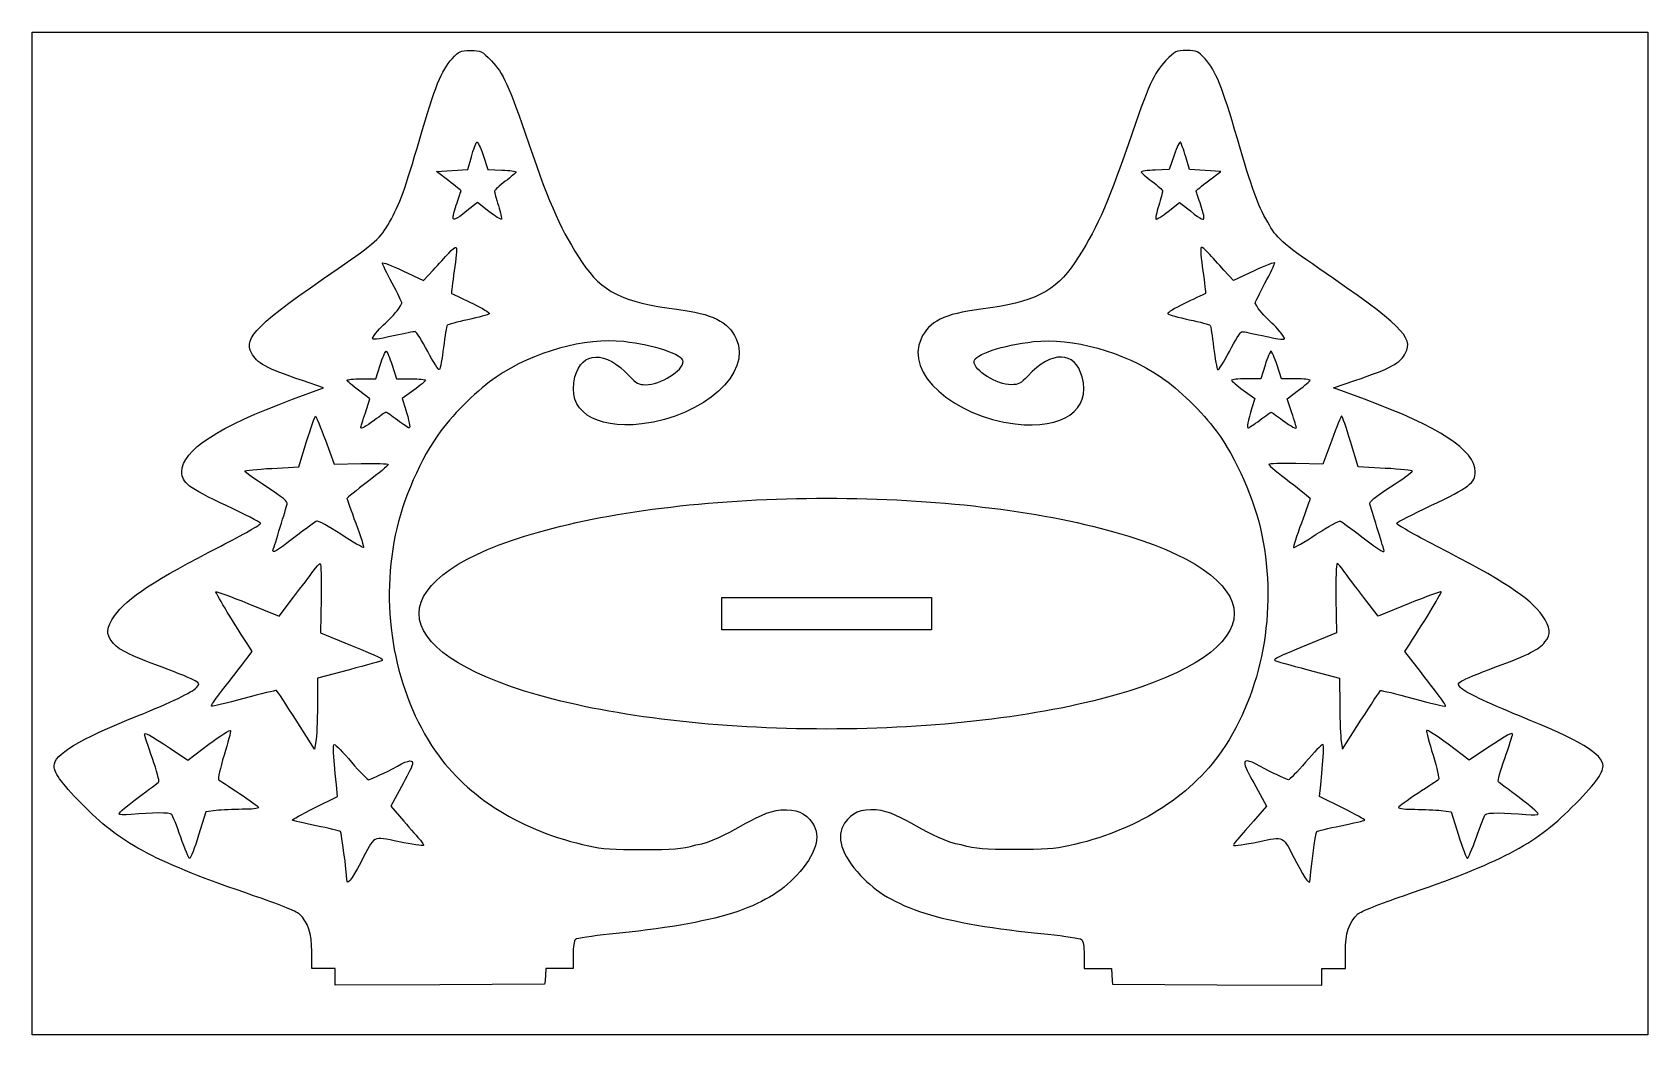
# Model space of a CAD drawing. Extents: x 10 to 300, y 10 to 190.
import ezdxf

# ---------------------------------------------------------------- set-up
doc = ezdxf.new("R2010")
doc.units = 0
doc.layers.add('Calque_1', color=7, linetype='CONTINUOUS')

msp = doc.modelspace()

# ---------------------------------------------------------------- linework, layer by layer
at = {"layer": 'Calque_1', "color": 1}
for p, q in [((10.049714, 189.950176), (299.950288, 189.950176)), ((10.049714, 10.049715), (10.049714, 189.950176)), ((299.950288, 189.950176), (299.950288, 10.049715)), ((85.379091, 165.154681), (88.183473, 165.331068)), ((88.183473, 165.331068), (88.84987, 167.624116)), ((90.941668, 167.919566), (91.803322, 165.331068)), ((91.803322, 165.331068), (94.33273, 165.227421)), ((214.094198, 165.331068), (211.564788, 165.227421)), ((214.955848, 167.919566), (214.094198, 165.331068)), ((217.714048, 165.331068), (217.047648, 167.624116)), ((220.518428, 165.154681), (217.714048, 165.331068)), ((82.574716, 164.978301), (85.379091, 165.154681)), ((84.779564, 163.28199), (82.574716, 164.978301)), ((223.322798, 164.978301), (220.518428, 165.154681)), ((221.117948, 163.28199), (223.322798, 164.978301)), ((85.573308, 156.809229), (85.573308, 156.809229)), ((89.946874, 159.400614), (88.024676, 157.883633)), ((91.994632, 157.810393), (89.946874, 159.400614)), ((213.902888, 157.810392), (215.950638, 159.400614)), ((215.950638, 159.400614), (217.872838, 157.883634)), ((220.324208, 156.809229), (220.324208, 156.809229)), ((76.574889, 147.164329), (80.276398, 145.435879)), ((80.276398, 145.435879), (81.989339, 147.269629)), ((225.621118, 145.435837), (223.908178, 147.269597)), ((229.322628, 147.164297), (225.621118, 145.435837)), ((81.017285, 132.674209), (81.017285, 132.674209)), ((224.880228, 132.674087), (224.880228, 132.674087)), ((69.099791, 127.760325), (71.676176, 127.760325)), ((71.676176, 127.760325), (72.471503, 130.229769)), ((74.612831, 130.229769), (75.392195, 127.760325)), ((75.392195, 127.760325), (78.01332, 127.760325)), ((230.505318, 127.760185), (227.884198, 127.760185)), ((231.284688, 130.229637), (230.505318, 127.760185)), ((234.221338, 127.760185), (233.426008, 130.229637)), ((236.797728, 127.760185), (234.221338, 127.760185)), ((56.750763, 124.088205), (62.32386, 126.137565)), ((62.32386, 126.137565), (58.514641, 127.437995)), ((70.643122, 124.180315), (68.597454, 125.705735)), ((78.5183, 125.719855), (76.442099, 124.208555)), ((227.379218, 125.719705), (229.455418, 124.208395)), ((235.254398, 124.180155), (237.300058, 125.705585)), ((243.573658, 126.137415), (247.382878, 127.437845)), ((249.146748, 124.088045), (243.573658, 126.137415)), ((69.817988, 121.661175), (70.643122, 124.180315)), ((76.442099, 124.208555), (76.960426, 122.544855)), ((229.455418, 124.208395), (228.937088, 122.544685)), ((236.079528, 121.661005), (235.254398, 124.180155)), ((68.992844, 119.041455), (68.992844, 119.041455)), ((236.904668, 119.041285), (236.904668, 119.041285)), ((57.884677, 111.942165), (59.273098, 116.499855)), ((62.657027, 116.736015), (64.241271, 112.414485)), ((243.240488, 116.735845), (241.656248, 112.414315)), ((248.012838, 111.941995), (246.624418, 116.499685)), ((53.031874, 111.692135), (57.884677, 111.942165)), ((64.241271, 112.414485), (69.086491, 112.545805)), ((241.656248, 112.414315), (236.811028, 112.545635)), ((252.865638, 111.691965), (248.012838, 111.941995)), ((53.300241, 97.156855), (53.300241, 97.156855)), ((252.597268, 97.156685), (252.597268, 97.156685)), ((48.746778, 87.434285), (54.330555, 85.167875)), ((54.330555, 85.167875), (56.93724, 88.560625)), ((61.894993, 88.379225), (61.789893, 82.159235)), ((133.822338, 82.720705), (133.822338, 88.520705)), ((133.822338, 88.520705), (171.391356, 88.520705)), ((171.391356, 88.520705), (171.391356, 82.720705)), ((244.002518, 88.379055), (244.107618, 82.159065)), ((251.566958, 85.167705), (248.960278, 88.560455)), ((257.150738, 87.434115), (251.566958, 85.167705)), ((79.463858, 85.620705), (79.463858, 85.620705)), ((61.789893, 82.159235), (67.182523, 79.944075)), ((171.391356, 82.720705), (133.822338, 82.720705)), ((244.107618, 82.159065), (238.714988, 79.943905)), ((47.389484, 76.045785), (49.530062, 78.835425)), ((49.530062, 78.835425), (48.709498, 80.102735)), ((256.367448, 78.835255), (257.188018, 80.102565)), ((258.508028, 76.045615), (256.367448, 78.835255)), ((66.964383, 75.553995), (61.231776, 74.017515)), ((238.933128, 75.553825), (244.665738, 74.017345)), ((61.231776, 74.017515), (61.211476, 69.050725)), ((244.665738, 74.017345), (244.686038, 69.050555)), ((57.400727, 66.475375), (57.400697, 66.475375)), ((60.693859, 61.281285), (57.400727, 66.475375)), ((245.203658, 61.281115), (248.496788, 66.475205)), ((248.496788, 66.475205), (248.496818, 66.475205)), ((34.878926, 61.385355), (37.982858, 59.331815)), ((37.982858, 59.331815), (41.751317, 62.169055)), ((60.942509, 62.682605), (60.693859, 61.281285)), ((244.955008, 62.682435), (245.203658, 61.281115)), ((267.914658, 59.331655), (264.146198, 62.168885)), ((271.018588, 61.385195), (267.914658, 59.331655)), ((76.636269, 55.223745), (74.375901, 51.034535)), ((229.261248, 55.223575), (231.521618, 51.034365)), ((60.697499, 50.748325), (64.830395, 52.795045)), ((64.830395, 52.795045), (64.623518, 54.911715)), ((241.067118, 52.794875), (241.273998, 54.911545)), ((245.200018, 50.748155), (241.067118, 52.794875)), ((41.21166, 50.061355), (39.904066, 45.871935)), ((43.019681, 50.278595), (41.21166, 50.061355)), ((74.375901, 51.034535), (76.696119, 48.387015)), ((231.521618, 51.034365), (229.201398, 48.386845)), ((262.877828, 50.278425), (264.685858, 50.061195)), ((264.685858, 50.061195), (265.993448, 45.871775)), ((36.695957, 45.474885), (36.695957, 45.474905)), ((269.201558, 45.474725), (269.201558, 45.474735)), ((66.511416, 37.890185), (66.511416, 37.890185)), ((239.386098, 37.890015), (239.386098, 37.890015)), ((60.208732, 21.926995), (60.208732, 24.954175)), ((107.092633, 24.353245), (107.092633, 21.926995)), ((198.804878, 24.353075), (198.804878, 21.926825)), ((245.688778, 21.926825), (245.688778, 24.954005)), ((62.30774, 21.926995), (60.208732, 21.926995)), ((64.406758, 21.926995), (62.30774, 21.926995)), ((64.406758, 19.630845), (64.406758, 21.926995)), ((102.187435, 21.926995), (102.082405, 19.722135)), ((104.64003, 21.926995), (102.187435, 21.926995)), ((107.092633, 21.926995), (104.64003, 21.926995)), ((198.804878, 21.926825), (201.257488, 21.926825)), ((201.257488, 21.926825), (203.710078, 21.926825)), ((203.710078, 21.926825), (203.815108, 19.721965)), ((241.490758, 19.630675), (241.490758, 21.926825)), ((241.490758, 21.926825), (243.589778, 21.926825)), ((243.589778, 21.926825), (245.688778, 21.926825)), ((64.406758, 18.922165), (64.406758, 19.630845)), ((83.192073, 19.013465), (64.406758, 18.922165)), ((101.977375, 19.104765), (83.192073, 19.013465)), ((102.082405, 19.722135), (101.977375, 19.104765)), ((203.815108, 19.721965), (203.920138, 19.104595)), ((203.920138, 19.104595), (222.705438, 19.013295)), ((222.705438, 19.013295), (241.490758, 18.921995)), ((241.490758, 18.921995), (241.490758, 19.630675)), ((299.950288, 10.049715), (10.049714, 10.049715))]:
    msp.add_line(p, q, dxfattribs=at)
for points in [[(85.392631, 185.211697), (86.641032, 186.593538), (86.822002, 186.674008), (88.68118, 186.674008)], [(88.68118, 186.674008), (90.593691, 186.674008), (90.699121, 186.621908), (92.457459, 184.80649)], [(217.216338, 186.674008), (215.303828, 186.674008), (215.198398, 186.621908), (213.440058, 184.80649)], [(220.504888, 185.211697), (219.256478, 186.593538), (219.075508, 186.674008), (217.216338, 186.674008)], [(79.579254, 170.809908), (82.315506, 180.233764), (83.46251, 183.075289), (85.392631, 185.211697)], [(92.457459, 184.80649), (94.586497, 182.608372), (95.439004, 180.711531), (99.147843, 169.920224)], [(213.440058, 184.80649), (211.311018, 182.608372), (210.458508, 180.711531), (206.749668, 169.920224)], [(226.318258, 170.809908), (223.582008, 180.233764), (222.435008, 183.075289), (220.504888, 185.211697)], [(74.145004, 155.857382), (76.029782, 159.214254), (76.938039, 161.713359), (79.579254, 170.809908)], [(88.84987, 167.624116), (89.216387, 168.88529), (89.643114, 170.050114), (89.798144, 170.212611)], [(89.798144, 170.212611), (89.953174, 170.375101), (90.467761, 169.343237), (90.941668, 167.919566)], [(99.147843, 169.920224), (102.991239, 158.737397), (105.020497, 154.237911), (108.747243, 148.635349)], [(206.749668, 169.920224), (202.906278, 158.737396), (200.877018, 154.237911), (197.150268, 148.635317)], [(216.099368, 170.212611), (215.944338, 170.375101), (215.429758, 169.343237), (214.955848, 167.919566)], [(217.047648, 167.624116), (216.681128, 168.88529), (216.254398, 170.050114), (216.099368, 170.212611)], [(231.752508, 155.857383), (229.867738, 159.214255), (228.959478, 161.713359), (226.318258, 170.809908)], [(86.984412, 161.485152), (86.984412, 161.540452), (85.992225, 162.349026), (84.779564, 163.28199)], [(94.927637, 163.21442), (93.873643, 162.438316), (93.006656, 161.644569), (93.000996, 161.450542)], [(94.33273, 165.227421), (95.723901, 165.170421), (96.858045, 165.011671), (96.853055, 164.874651)], [(96.853055, 164.874651), (96.848055, 164.737634), (95.981621, 163.990527), (94.927637, 163.21442)], [(211.564788, 165.227421), (210.173618, 165.170421), (209.039468, 165.011671), (209.044458, 164.874651)], [(209.044458, 164.874651), (209.049458, 164.737634), (209.915898, 163.990527), (210.969878, 163.21442)], [(210.969878, 163.21442), (212.023868, 162.438316), (212.890858, 161.644569), (212.896518, 161.450542)], [(218.913098, 161.485152), (218.913098, 161.540452), (219.905288, 162.349026), (221.117948, 163.28199)], [(86.278855, 159.333884), (86.666912, 160.461778), (86.984412, 161.429852), (86.984412, 161.485152)], [(93.000996, 161.450542), (92.994996, 161.256512), (93.309076, 160.082048), (93.698193, 158.840617)], [(212.896518, 161.450542), (212.902518, 161.256512), (212.588438, 160.082049), (212.199318, 158.840616)], [(219.618658, 159.333884), (219.230598, 160.461778), (218.913098, 161.429852), (218.913098, 161.485152)], [(85.573308, 156.809229), (85.573308, 157.069896), (85.890808, 158.20599), (86.278855, 159.333884)], [(88.024676, 157.883633), (85.946795, 156.243792), (85.573308, 156.080102), (85.573308, 156.809229)], [(94.22404, 156.401809), (94.12414, 156.301909), (93.120896, 156.935766), (91.994632, 157.810393)], [(93.698193, 158.840617), (94.08732, 157.599183), (94.32395, 156.501719), (94.22404, 156.401809)], [(212.199318, 158.840616), (211.810198, 157.599183), (211.573568, 156.501717), (211.673478, 156.401808)], [(211.673478, 156.401808), (211.773378, 156.301908), (212.776618, 156.935766), (213.902888, 157.810392)], [(217.872838, 157.883634), (219.950718, 156.243791), (220.324208, 156.080101), (220.324208, 156.809229)], [(220.324208, 156.809229), (220.324208, 157.069897), (220.006708, 158.205989), (219.618658, 159.333884)], [(64.935925, 147.555739), (71.577829, 152.121463), (72.528673, 152.97861), (74.145004, 155.857382)], [(240.961588, 147.555707), (234.319688, 152.121457), (233.368838, 152.978607), (231.752508, 155.857383)], [(84.785024, 150.337859), (85.380531, 151.016819), (85.977225, 151.462869), (86.111015, 151.329089)], [(86.111015, 151.329089), (86.244795, 151.195309), (86.094415, 149.308399), (85.776828, 147.135959)], [(219.786498, 151.329077), (219.652718, 151.195297), (219.803098, 149.308377), (220.120688, 147.135927)], [(221.112488, 150.337847), (220.516988, 151.016807), (219.920288, 151.462857), (219.786498, 151.329077)], [(72.87338, 148.534199), (72.87338, 148.731419), (74.539061, 148.114979), (76.574889, 147.164329)], [(74.637261, 144.903619), (73.667127, 146.703219), (72.87338, 148.336979), (72.87338, 148.534199)], [(81.989339, 147.269629), (82.931453, 148.278189), (84.189517, 149.658889), (84.785024, 150.337859)], [(108.747243, 148.635349), (112.237083, 143.388949), (116.002143, 141.522239), (125.644528, 140.257689)], [(197.150268, 148.635317), (193.660428, 143.388897), (189.895368, 141.522177), (180.252988, 140.257617)], [(223.908178, 147.269597), (222.966058, 148.278167), (221.707998, 149.658867), (221.112488, 150.337847)], [(233.024138, 148.534167), (233.024138, 148.731387), (231.358458, 148.114947), (229.322628, 147.164297)], [(231.260258, 144.903577), (232.230388, 146.703187), (233.024138, 148.336947), (233.024138, 148.534167)], [(49.388235, 132.395849), (47.932611, 135.210719), (50.215759, 137.436909), (64.935925, 147.555739)], [(85.776828, 147.135959), (85.459248, 144.963529), (85.243841, 143.145689), (85.298161, 143.096339)], [(220.120688, 147.135927), (220.438268, 144.963477), (220.653678, 143.145627), (220.599358, 143.096277)], [(256.509278, 132.395727), (257.964908, 135.210617), (255.681758, 137.436817), (240.961588, 147.555707)], [(76.386292, 141.310549), (76.394292, 141.487129), (75.607385, 143.104009), (74.637261, 144.903619)], [(85.298161, 143.096339), (86.383375, 142.530919), (92.356959, 139.854249), (92.075962, 139.436819)], [(220.599358, 143.096277), (219.514138, 142.530857), (213.540558, 139.854177), (213.821558, 139.436737)], [(229.511228, 141.310477), (229.503228, 141.487067), (230.290128, 143.103957), (231.260258, 144.903577)], [(71.112832, 135.080459), (72.566053, 137.508719), (75.018038, 138.693169), (76.386292, 141.310549)], [(92.075962, 139.436819), (91.894962, 139.268609), (90.159634, 138.787399), (88.219673, 138.367449)], [(125.644528, 140.257689), (132.249528, 139.391479), (134.881398, 138.087119), (136.356598, 134.948769)], [(180.252988, 140.257617), (173.647988, 139.391397), (171.016118, 138.087037), (169.540918, 134.948667)], [(213.821558, 139.436737), (214.002548, 139.268527), (215.737878, 138.787317), (217.677838, 138.367367)], [(234.784688, 135.080357), (233.331458, 137.508627), (230.879478, 138.693087), (229.511228, 141.310477)], [(84.486744, 137.356419), (84.373604, 137.220299), (84.084257, 135.442059), (83.843747, 133.404769)], [(88.219673, 138.367449), (86.279705, 137.947509), (84.599884, 137.492539), (84.486744, 137.356419)], [(217.677838, 138.367367), (219.617808, 137.947427), (221.297628, 137.492447), (221.410768, 137.356327)], [(221.410768, 137.356327), (221.523908, 137.220207), (221.813258, 135.441957), (222.053768, 133.404657)], [(75.148548, 135.529069), (71.643119, 134.754149), (71.107972, 134.694659), (71.112832, 135.080459)], [(78.749007, 136.226989), (78.50517, 136.226989), (76.884959, 135.912919), (75.148548, 135.529069)], [(81.017285, 132.674209), (80.013581, 134.628239), (78.992857, 136.226989), (78.749007, 136.226989)], [(83.843747, 133.404769), (83.60325, 131.367469), (83.279513, 129.570289), (83.124343, 129.411019)], [(116.186023, 134.433679), (109.239463, 135.204239), (100.004107, 132.642459), (93.289046, 128.082315)], [(126.848198, 130.862959), (126.848198, 132.090939), (121.668813, 133.825489), (116.186023, 134.433679)], [(136.356598, 134.948769), (139.243498, 128.807149), (130.643558, 121.042435), (119.439853, 119.674985)], [(169.540918, 134.948667), (166.654018, 128.807003), (175.253958, 121.042265), (186.457658, 119.674815)], [(179.049318, 130.862827), (179.049318, 132.090817), (184.228698, 133.825377), (189.711488, 134.433567)], [(189.711488, 134.433567), (196.658048, 135.204137), (205.893408, 132.642337), (212.608468, 128.082175)], [(222.053768, 133.404657), (222.294268, 131.367347), (222.617998, 129.570153), (222.773168, 129.410883)], [(224.880228, 132.674087), (225.883938, 134.628137), (226.904658, 136.226897), (227.148508, 136.226897)], [(227.148508, 136.226897), (227.392348, 136.226897), (229.012558, 135.912817), (230.748968, 135.528967)], [(230.748968, 135.528967), (234.254398, 134.754047), (234.789538, 134.694557), (234.784688, 135.080357)], [(58.514641, 127.437995), (51.96801, 129.672959), (50.338539, 130.558149), (49.388235, 132.395849)], [(72.471503, 130.229769), (72.90894, 131.587959), (73.394327, 132.699209), (73.550157, 132.699209)], [(73.550157, 132.699209), (73.705977, 132.699209), (74.184184, 131.587959), (74.612831, 130.229769)], [(83.124343, 129.411019), (82.969173, 129.251749), (82.020999, 130.720179), (81.017285, 132.674209)], [(107.440663, 128.095475), (108.708323, 132.803179), (112.875353, 132.874099), (117.196743, 128.261499)], [(120.126513, 126.701985), (122.771513, 126.701985), (126.848198, 129.225609), (126.848198, 130.862959)], [(185.770998, 126.701835), (183.125998, 126.701835), (179.049318, 129.225473), (179.049318, 130.862827)], [(198.456858, 128.095335), (197.189188, 132.803067), (193.022158, 132.873977), (188.700768, 128.261353)], [(222.773168, 129.410883), (222.928338, 129.251613), (223.876518, 130.720047), (224.880228, 132.674087)], [(232.347358, 132.699087), (232.191538, 132.699087), (231.713328, 131.587837), (231.284688, 130.229637)], [(233.426008, 130.229637), (232.988578, 131.587837), (232.503188, 132.699087), (232.347358, 132.699087)], [(247.382878, 127.437845), (253.929508, 129.672823), (255.558978, 130.558017), (256.509278, 132.395727)], [(66.537596, 127.495735), (66.529596, 127.641255), (67.68279, 127.760325), (69.099791, 127.760325)], [(78.01332, 127.760325), (79.454934, 127.760325), (80.625458, 127.641255), (80.614478, 127.495735)], [(93.289046, 128.082315), (90.180041, 125.971025), (85.812628, 121.713245), (83.36944, 118.411715)], [(119.439853, 119.674985), (110.868113, 118.628775), (105.841413, 122.156285), (107.440663, 128.095475)], [(117.196743, 128.261499), (118.471333, 126.901015), (118.845243, 126.701985), (120.126513, 126.701985)], [(188.700768, 128.261353), (187.426178, 126.900865), (187.052268, 126.701835), (185.770998, 126.701835)], [(186.457658, 119.674815), (195.029398, 118.628605), (200.056098, 122.156115), (198.456858, 128.095335)], [(212.608468, 128.082175), (215.717478, 125.970875), (220.084888, 121.713075), (222.528078, 118.411545)], [(227.884198, 127.760185), (226.442578, 127.760185), (225.272058, 127.641115), (225.283038, 127.495585)], [(239.359918, 127.495585), (239.367918, 127.641115), (238.214728, 127.760185), (236.797728, 127.760185)], [(68.597454, 125.705735), (67.47234, 126.544715), (66.545406, 127.350215), (66.537596, 127.495735)], [(80.614478, 127.495735), (80.603478, 127.350215), (79.660211, 126.551065), (78.5183, 125.719855)], [(225.283038, 127.495585), (225.294038, 127.350075), (226.237308, 126.550915), (227.379218, 125.719705)], [(237.300058, 125.705585), (238.425178, 126.544565), (239.352108, 127.350075), (239.359918, 127.495585)], [(36.890244, 111.082075), (36.890244, 114.903255), (43.443588, 119.194865), (56.750763, 124.088205)], [(73.522397, 121.763095), (73.429597, 121.763095), (72.502493, 121.128095), (71.462279, 120.351985)], [(75.560195, 120.351985), (74.532251, 121.128095), (73.615237, 121.763095), (73.522397, 121.763095)], [(76.960426, 122.544855), (77.694153, 120.189785), (77.938243, 118.940875), (77.664813, 118.940875)], [(228.937088, 122.544685), (228.203358, 120.189615), (227.959278, 118.940705), (228.232698, 118.940705)], [(230.337318, 120.351815), (231.365268, 121.127925), (232.282278, 121.762925), (232.375118, 121.762925)], [(232.375118, 121.762925), (232.467918, 121.762925), (233.395018, 121.127925), (234.435238, 120.351815)], [(269.007268, 111.081905), (269.007268, 114.903085), (262.453928, 119.194695), (249.146748, 124.088045)], [(59.273098, 116.499855), (60.036722, 119.006585), (60.754049, 121.057545), (60.867159, 121.057545)], [(60.867159, 121.057545), (60.980259, 121.057545), (61.785703, 119.112855), (62.657027, 116.736015)], [(68.992844, 119.041455), (68.992844, 119.096755), (69.364151, 120.275655), (69.817988, 121.661175)], [(71.462279, 120.351985), (69.815388, 119.123245), (68.992844, 118.686715), (68.992844, 119.041455)], [(77.664813, 118.940875), (77.535213, 118.940875), (76.588139, 119.575875), (75.560195, 120.351985)], [(228.232698, 118.940705), (228.362298, 118.940705), (229.309378, 119.575705), (230.337318, 120.351815)], [(234.435238, 120.351815), (236.082128, 119.123075), (236.904668, 118.686545), (236.904668, 119.041285)], [(236.904668, 119.041285), (236.904668, 119.096585), (236.533358, 120.275485), (236.079528, 121.661005)], [(245.030358, 121.057375), (244.917258, 121.057375), (244.111808, 119.112685), (243.240488, 116.735845)], [(246.624418, 116.499685), (245.860788, 119.006415), (245.143468, 121.057375), (245.030358, 121.057375)], [(83.36944, 118.411715), (79.787711, 113.571645), (76.473459, 106.004055), (75.180948, 99.714485)], [(222.528078, 118.411545), (226.109808, 113.571475), (229.424058, 106.003885), (230.716568, 99.714315)], [(44.867879, 104.996005), (37.960348, 108.260635), (36.890244, 109.076995), (36.890244, 111.082075)], [(48.179071, 111.169395), (48.179071, 111.319385), (50.362829, 111.554615), (53.031874, 111.692135)], [(52.078427, 108.376775), (49.933782, 109.762725), (48.179071, 111.019395), (48.179071, 111.169395)], [(69.086491, 112.545805), (71.751356, 112.618005), (73.925664, 112.538805), (73.918284, 112.369415)], [(73.918284, 112.369415), (73.911284, 112.200175), (72.244043, 110.808605), (70.214145, 109.277035)], [(236.811028, 112.545635), (234.146158, 112.617835), (231.971848, 112.538635), (231.979228, 112.369245)], [(231.979228, 112.369245), (231.986228, 112.200005), (233.653468, 110.808435), (235.683368, 109.276865)], [(257.718448, 111.169225), (257.718448, 111.319215), (255.534688, 111.554445), (252.865638, 111.691965)], [(253.819088, 108.376605), (255.963728, 109.762555), (257.718448, 111.019225), (257.718448, 111.169225)], [(261.029638, 104.995835), (267.937168, 108.260465), (269.007268, 109.076825), (269.007268, 111.081905)], [(55.791586, 105.255125), (55.933546, 105.713915), (55.051402, 106.455535), (52.078427, 108.376775)], [(70.214145, 109.277035), (68.184247, 107.745475), (66.523796, 106.396095), (66.524266, 106.278425)], [(235.683368, 109.276865), (237.713268, 107.745305), (239.373718, 106.395925), (239.373248, 106.278255)], [(250.105928, 105.254955), (249.963968, 105.713745), (250.846108, 106.455365), (253.819088, 108.376605)], [(51.001286, 101.829495), (50.904286, 102.022615), (48.144241, 103.447545), (44.867879, 104.996005)], [(54.532905, 101.125605), (55.122782, 103.065875), (55.689189, 104.924165), (55.791586, 105.255125)], [(66.524266, 106.278425), (66.524616, 106.160765), (67.232513, 104.166125), (68.097107, 101.845905)], [(100.88694, 100.265607), (114.603911, 104.149677), (133.208116, 106.331725), (152.606844, 106.331725)], [(152.606844, 106.331725), (172.005572, 106.331725), (190.609779, 104.149677), (204.326751, 100.265608)], [(239.373248, 106.278255), (239.372988, 106.160595), (238.664998, 104.165955), (237.800408, 101.845735)], [(251.364608, 101.125435), (250.774728, 103.065705), (250.208328, 104.923995), (250.105928, 105.254955)], [(254.896228, 101.829325), (254.993228, 102.022445), (257.753278, 103.447375), (261.029638, 104.995835)], [(43.871995, 97.738095), (47.890111, 99.795245), (51.098293, 101.636375), (51.001286, 101.829495)], [(61.091336, 102.238815), (60.877539, 102.152515), (59.135878, 100.874565), (57.22098, 99.398905)], [(65.420172, 99.857105), (63.253114, 101.253335), (61.305136, 102.325105), (61.091336, 102.238815)], [(68.097107, 101.845905), (68.961704, 99.525685), (69.599618, 97.557835), (69.514691, 97.472915)], [(237.800408, 101.845735), (236.935808, 99.525515), (236.297898, 97.557665), (236.382818, 97.472745)], [(240.477338, 99.856935), (242.644398, 101.253165), (244.592378, 102.324935), (244.806178, 102.238645)], [(244.806178, 102.238645), (245.019978, 102.152345), (246.761638, 100.874395), (248.676538, 99.398735)], [(262.025518, 97.737925), (258.007408, 99.795075), (254.799218, 101.636205), (254.896228, 101.829325)], [(57.22098, 99.398905), (53.783318, 96.749765), (52.986994, 96.294395), (53.300241, 97.156855)], [(53.300241, 97.156855), (53.388341, 97.399385), (53.943028, 99.185325), (54.532905, 101.125605)], [(69.514691, 97.472915), (69.429791, 97.388015), (67.58723, 98.460875), (65.420172, 99.857105)], [(75.180948, 99.714485), (72.398613, 86.175275), (75.131548, 71.453875), (82.371816, 60.980475)], [(79.463858, 85.620705), (79.463856, 91.113609), (87.169969, 96.381537), (100.88694, 100.265607)], [(204.326751, 100.265608), (218.043723, 96.381538), (225.749836, 91.113609), (225.749834, 85.620705)], [(230.716568, 99.714315), (233.498898, 86.175105), (230.765968, 71.453705), (223.525698, 60.980305)], [(236.382818, 97.472745), (236.467718, 97.387845), (238.310288, 98.460705), (240.477338, 99.856935)], [(248.676538, 99.398735), (252.114198, 96.749595), (252.910518, 96.294225), (252.597268, 97.156685)], [(252.597268, 97.156685), (252.509168, 97.399215), (251.954488, 99.185155), (251.364608, 101.125435)], [(24.824563, 85.246185), (27.006261, 88.375905), (32.062761, 91.692115), (43.871995, 97.738095)], [(281.072948, 85.246015), (278.891258, 88.375735), (273.834758, 91.691945), (262.025518, 97.737925)], [(56.93724, 88.560625), (58.370924, 90.426645), (59.963385, 92.545305), (60.476052, 93.268765)], [(60.476052, 93.268765), (60.988719, 93.992225), (61.541346, 94.587535), (61.704133, 94.591675)], [(61.704133, 94.591675), (61.866903, 94.595675), (61.952793, 91.800215), (61.894993, 88.379225)], [(244.193378, 94.591505), (244.030608, 94.595505), (243.944718, 91.800045), (244.002518, 88.379055)], [(245.421458, 93.268595), (244.908798, 93.992055), (244.356168, 94.587365), (244.193378, 94.591505)], [(248.960278, 88.560455), (247.526588, 90.426475), (245.934128, 92.545135), (245.421458, 93.268595)], [(48.709498, 80.102735), (45.574836, 84.944005), (42.875691, 89.413385), (43.007191, 89.544895)], [(43.007191, 89.544895), (43.092891, 89.630595), (45.675696, 88.680815), (48.746778, 87.434285)], [(262.890328, 89.544725), (262.804628, 89.630425), (260.221818, 88.680645), (257.150738, 87.434115)], [(257.188018, 80.102565), (260.322678, 84.943835), (263.021828, 89.413215), (262.890328, 89.544725)], [(24.379826, 80.536845), (23.225342, 81.908885), (23.339292, 83.115525), (24.824563, 85.246185)], [(100.88694, 70.975803), (87.169969, 74.859873), (79.463856, 80.127801), (79.463858, 85.620705)], [(225.749834, 85.620705), (225.749836, 80.127801), (218.043723, 74.859872), (204.326751, 70.975802)], [(281.517688, 80.536675), (282.672168, 81.908715), (282.558218, 83.115355), (281.072948, 85.246015)], [(33.362175, 76.001025), (27.026291, 78.371145), (25.59322, 79.094805), (24.379826, 80.536845)], [(67.182523, 79.944075), (72.411753, 77.796035), (73.15396, 77.436535), (72.84398, 77.201785)], [(238.714988, 79.943905), (233.485758, 77.795865), (232.743558, 77.436365), (233.053538, 77.201615)], [(272.535338, 76.000855), (278.871228, 78.370975), (280.304298, 79.094635), (281.517688, 80.536675)], [(39.301192, 73.555995), (38.848292, 73.848275), (36.17574, 74.948535), (33.362175, 76.001025)], [(43.660385, 71.223905), (44.534072, 72.341645), (46.212173, 74.511495), (47.389484, 76.045785)], [(72.84398, 77.201785), (72.76318, 77.140585), (70.117315, 76.399055), (66.964383, 75.553995)], [(233.053538, 77.201615), (233.134338, 77.140415), (235.780198, 76.398885), (238.933128, 75.553825)], [(262.237128, 71.223735), (261.363438, 72.341475), (259.685338, 74.511325), (258.508028, 76.045615)], [(266.596318, 73.555825), (267.049218, 73.848105), (269.721778, 74.948365), (272.535338, 76.000855)], [(39.535679, 72.373785), (40.089786, 72.986075), (40.075916, 73.056015), (39.301192, 73.555995)], [(266.361838, 72.373615), (265.807728, 72.985905), (265.821598, 73.055845), (266.596318, 73.555825)], [(28.952789, 67.261345), (35.001046, 69.697735), (38.755125, 71.511275), (39.535679, 72.373785)], [(42.234884, 69.028625), (42.145184, 69.118325), (42.786701, 70.106165), (43.660385, 71.223905)], [(48.022501, 70.398725), (44.928969, 69.555505), (42.324544, 68.938965), (42.234884, 69.028625)], [(53.877328, 71.800655), (53.750698, 71.872755), (51.116023, 71.241935), (48.022501, 70.398725)], [(57.400697, 66.475375), (55.589479, 69.332135), (54.003958, 71.728505), (53.877328, 71.800655)], [(152.606844, 64.909685), (133.208116, 64.909685), (114.603911, 67.091733), (100.88694, 70.975803)], [(204.326751, 70.975802), (190.609779, 67.091733), (172.005572, 64.909685), (152.606844, 64.909685)], [(248.496818, 66.475205), (250.308038, 69.331965), (251.893558, 71.728335), (252.020188, 71.800485)], [(252.020188, 71.800485), (252.146818, 71.872585), (254.781488, 71.241765), (257.875018, 70.398555)], [(257.875018, 70.398555), (260.968548, 69.555335), (263.572968, 68.938795), (263.662628, 69.028455)], [(263.662628, 69.028455), (263.752328, 69.118155), (263.110818, 70.105995), (262.237128, 71.223735)], [(276.944728, 67.261175), (270.896468, 69.697565), (267.142388, 71.511105), (266.361838, 72.373615)], [(13.959828, 58.274985), (13.959828, 60.391995), (18.181732, 62.922485), (28.952789, 67.261345)], [(61.211476, 69.050725), (61.200276, 66.318985), (61.079256, 63.453345), (60.942509, 62.682605)], [(244.686038, 69.050555), (244.697238, 66.318815), (244.818258, 63.453175), (244.955008, 62.682435)], [(291.937688, 58.274815), (291.937688, 60.391825), (287.715778, 62.922315), (276.944728, 67.261175)], [(30.187513, 63.935915), (30.187513, 64.388555), (31.040717, 63.924715), (34.878926, 61.385355)], [(31.601584, 59.622585), (30.82384, 61.802855), (30.187513, 63.743855), (30.187513, 63.935915)], [(41.751317, 62.169055), (43.823975, 63.729535), (45.571716, 64.850475), (45.635196, 64.660035)], [(45.635196, 64.660035), (45.698696, 64.469595), (45.171499, 62.458645), (44.463692, 60.191265)], [(260.262318, 64.659865), (260.198818, 64.469435), (260.726018, 62.458485), (261.433828, 60.191095)], [(264.146198, 62.168885), (262.073538, 63.729375), (260.325798, 64.850305), (260.262318, 64.659865)], [(275.709998, 63.935755), (275.709998, 64.388385), (274.856798, 63.924555), (271.018588, 61.385195)], [(274.295928, 59.622425), (275.073678, 61.802695), (275.709998, 63.743685), (275.709998, 63.935755)], [(64.623518, 54.911715), (64.038231, 60.900015), (63.977061, 62.143395), (64.267908, 62.140235)], [(64.267908, 62.140235), (64.441288, 62.138235), (65.822652, 60.709605), (67.337603, 58.965235)], [(82.371816, 60.980475), (88.171903, 52.590295), (97.943479, 46.539415), (109.914853, 43.924925)], [(223.525698, 60.980305), (217.725618, 52.590125), (207.954038, 46.539245), (195.982658, 43.924755)], [(241.629608, 62.140065), (241.456228, 62.138065), (240.074868, 60.709435), (238.559908, 58.965065)], [(241.273998, 54.911545), (241.859288, 60.899845), (241.920458, 62.143225), (241.629608, 62.140065)], [(19.599873, 50.795375), (15.573794, 54.805235), (13.959828, 56.945615), (13.959828, 58.274985)], [(32.748098, 55.421925), (32.895258, 55.552025), (32.379321, 57.442315), (31.601584, 59.622585)], [(44.463692, 60.191265), (43.755875, 57.923885), (43.310098, 55.958245), (43.473068, 55.823175)], [(67.337603, 58.965235), (68.852544, 57.220865), (70.244245, 55.793655), (70.430265, 55.793655)], [(74.680331, 57.755535), (79.840221, 60.785235), (78.43431, 58.566715), (76.636269, 55.223745)], [(231.217188, 57.755365), (226.057298, 60.785065), (227.463208, 58.566545), (229.261248, 55.223575)], [(238.559908, 58.965065), (237.044968, 57.220695), (235.653268, 55.793485), (235.467248, 55.793485)], [(261.433828, 60.191095), (262.141638, 57.923725), (262.587418, 55.958075), (262.424448, 55.823005)], [(273.149418, 55.421765), (273.002258, 55.551865), (273.518198, 57.442155), (274.295928, 59.622425)], [(286.297638, 50.795205), (290.323718, 54.805065), (291.937688, 56.945445), (291.937688, 58.274815)], [(29.040989, 52.624315), (30.932747, 54.032905), (32.600948, 55.291835), (32.748098, 55.421925)], [(43.473068, 55.823175), (43.636035, 55.688115), (45.317176, 54.573365), (47.208937, 53.345955)], [(70.430265, 55.793655), (70.616282, 55.793655), (72.528813, 56.676505), (74.680331, 57.755535)], [(235.467248, 55.793485), (235.281228, 55.793485), (233.368698, 56.676335), (231.217188, 57.755365)], [(262.424448, 55.823005), (262.261478, 55.687945), (260.580338, 54.573195), (258.688578, 53.345785)], [(276.856528, 52.624145), (274.964768, 54.032745), (273.296568, 55.291665), (273.149418, 55.421765)], [(25.60142, 49.712335), (25.60142, 49.905325), (27.149231, 51.215715), (29.040989, 52.624315)], [(47.208937, 53.345955), (49.100695, 52.118545), (50.648506, 50.976525), (50.648506, 50.808135)], [(258.688578, 53.345785), (256.796818, 52.118375), (255.249008, 50.976365), (255.249008, 50.807965)], [(280.296098, 49.712175), (280.296098, 49.905165), (278.748288, 51.215545), (276.856528, 52.624145)], [(49.766562, 34.992335), (32.306731, 40.984475), (26.281194, 44.140995), (19.599873, 50.795375)], [(27.806275, 49.574375), (26.436744, 49.442115), (25.60142, 49.494375), (25.60142, 49.712335)], [(35.081416, 49.591075), (34.778756, 49.934755), (31.458804, 49.927135), (27.806275, 49.574375)], [(36.695957, 45.474905), (35.96481, 47.560705), (35.238263, 49.412985), (35.081416, 49.591075)], [(47.738104, 50.498905), (46.137383, 50.496905), (44.014095, 50.398075), (43.019681, 50.278595)], [(50.648506, 50.808135), (50.648506, 50.639745), (49.338825, 50.500595), (47.738104, 50.498905)], [(56.720993, 48.545205), (56.634993, 48.631205), (58.424401, 49.622625), (60.697499, 50.748325)], [(129.141248, 44.099145), (134.693318, 45.044495), (139.877948, 50.087025), (144.388918, 50.396365)], [(144.388918, 50.396365), (147.199578, 50.577815), (148.747988, 49.924325), (150.074778, 47.996705)], [(161.508568, 50.396195), (158.697898, 50.577645), (157.149478, 49.924155), (155.822678, 47.996535)], [(176.756268, 44.098975), (171.204198, 45.044325), (166.019568, 50.086855), (161.508568, 50.396195)], [(249.176518, 48.545035), (249.262518, 48.631035), (247.473118, 49.622455), (245.200018, 50.748155)], [(255.249008, 50.807965), (255.249008, 50.639585), (256.558688, 50.500435), (258.159408, 50.498745)], [(256.130948, 34.992165), (273.590788, 40.984305), (279.616318, 44.140825), (286.297638, 50.795205)], [(258.159408, 50.498745), (259.760128, 50.496745), (261.883418, 50.397915), (262.877828, 50.278425)], [(269.201558, 45.474735), (269.932708, 47.560535), (270.659248, 49.412815), (270.816098, 49.590905)], [(270.816098, 49.590905), (271.118758, 49.934585), (274.438708, 49.926965), (278.091238, 49.574205)], [(278.091238, 49.574205), (279.460768, 49.441945), (280.296098, 49.494205), (280.296098, 49.712175)], [(61.009469, 47.549305), (58.736831, 48.011035), (56.807013, 48.459185), (56.720993, 48.545205)], [(65.351502, 46.499835), (65.236025, 46.615315), (63.282114, 47.087575), (61.009469, 47.549305)], [(66.511416, 37.890185), (66.473016, 39.302275), (65.526962, 46.324375), (65.351502, 46.499835)], [(76.696119, 48.387015), (77.972233, 46.930875), (79.328114, 45.382925), (79.709191, 44.947135)], [(150.074778, 47.996705), (151.689008, 45.651465), (150.672358, 42.335195), (147.201818, 38.625175)], [(155.822678, 47.996535), (154.208438, 45.651295), (155.225098, 42.335025), (158.695658, 38.625005)], [(229.201398, 48.386845), (227.925278, 46.930705), (226.569398, 45.382755), (226.188328, 44.946965)], [(239.386098, 37.890015), (239.424498, 39.302105), (240.370558, 46.324205), (240.546008, 46.499665)], [(240.546008, 46.499665), (240.661488, 46.615145), (242.615398, 47.087405), (244.888048, 47.549135)], [(244.888048, 47.549135), (247.160678, 48.010865), (249.090498, 48.459015), (249.176518, 48.545035)], [(38.310898, 41.682525), (38.153838, 41.682525), (37.427111, 43.389085), (36.695957, 45.474885)], [(39.904066, 45.871935), (39.184882, 43.567765), (38.467965, 41.682525), (38.310898, 41.682525)], [(75.862635, 44.673535), (70.941812, 45.645345), (71.647549, 46.026495), (68.982864, 40.958005)], [(80.244318, 43.997055), (80.157618, 43.910355), (78.18582, 44.214725), (75.862635, 44.673535)], [(79.709191, 44.947135), (80.090261, 44.511335), (80.331068, 44.083795), (80.244318, 43.997055)], [(109.914853, 43.924925), (112.233283, 43.418595), (114.393883, 43.270045), (119.439853, 43.270045)], [(119.439853, 43.270045), (125.154598, 43.270045), (126.361108, 43.373155), (129.141248, 44.099145)], [(186.457658, 43.269875), (180.742918, 43.269875), (179.536408, 43.372985), (176.756268, 44.098975)], [(195.982658, 43.924755), (193.664228, 43.418425), (191.503628, 43.269875), (186.457658, 43.269875)], [(226.188328, 44.946965), (225.807248, 44.511165), (225.566448, 44.083625), (225.653198, 43.996885)], [(225.653198, 43.996885), (225.739898, 43.910185), (227.711698, 44.214555), (230.034878, 44.673365)], [(230.034878, 44.673365), (234.955698, 45.645175), (234.249968, 46.026325), (236.914648, 40.957835)], [(265.993448, 45.871775), (266.712628, 43.567595), (267.429548, 41.682365), (267.586618, 41.682365)], [(267.586618, 41.682365), (267.743678, 41.682365), (268.470408, 43.388925), (269.201558, 45.474725)], [(68.982864, 40.958005), (67.273383, 37.706425), (66.541146, 36.797485), (66.511416, 37.890185)], [(236.914648, 40.957835), (238.624128, 37.706255), (239.356368, 36.797315), (239.386098, 37.890015)], [(147.201818, 38.625175), (141.657158, 32.697915), (133.229138, 30.049595), (113.619023, 28.072535)], [(158.695658, 38.625005), (164.240348, 32.697745), (172.668378, 30.049425), (192.278488, 28.072365)], [(57.965484, 31.715965), (57.530637, 32.119605), (53.841128, 33.593965), (49.766562, 34.992335)], [(247.932028, 31.715795), (248.366878, 32.119435), (252.056388, 33.593795), (256.130948, 34.992165)], [(60.208732, 24.954175), (60.208732, 28.221335), (59.531665, 30.262195), (57.965484, 31.715965)], [(245.688778, 24.954005), (245.688778, 28.221165), (246.365848, 30.262025), (247.932028, 31.715795)], [(107.533603, 27.141475), (107.258663, 26.915785), (107.092633, 25.865995), (107.092633, 24.353245)], [(113.619023, 28.072535), (110.514583, 27.759545), (107.776143, 27.340575), (107.533603, 27.141475)], [(192.278488, 28.072365), (195.382928, 27.759375), (198.121368, 27.340405), (198.363908, 27.141305)], [(198.363908, 27.141305), (198.638848, 26.915615), (198.804878, 25.865825), (198.804878, 24.353075)]]:
    msp.add_open_spline(points, degree=3, dxfattribs=at)

doc.saveas('drawing.dxf')
